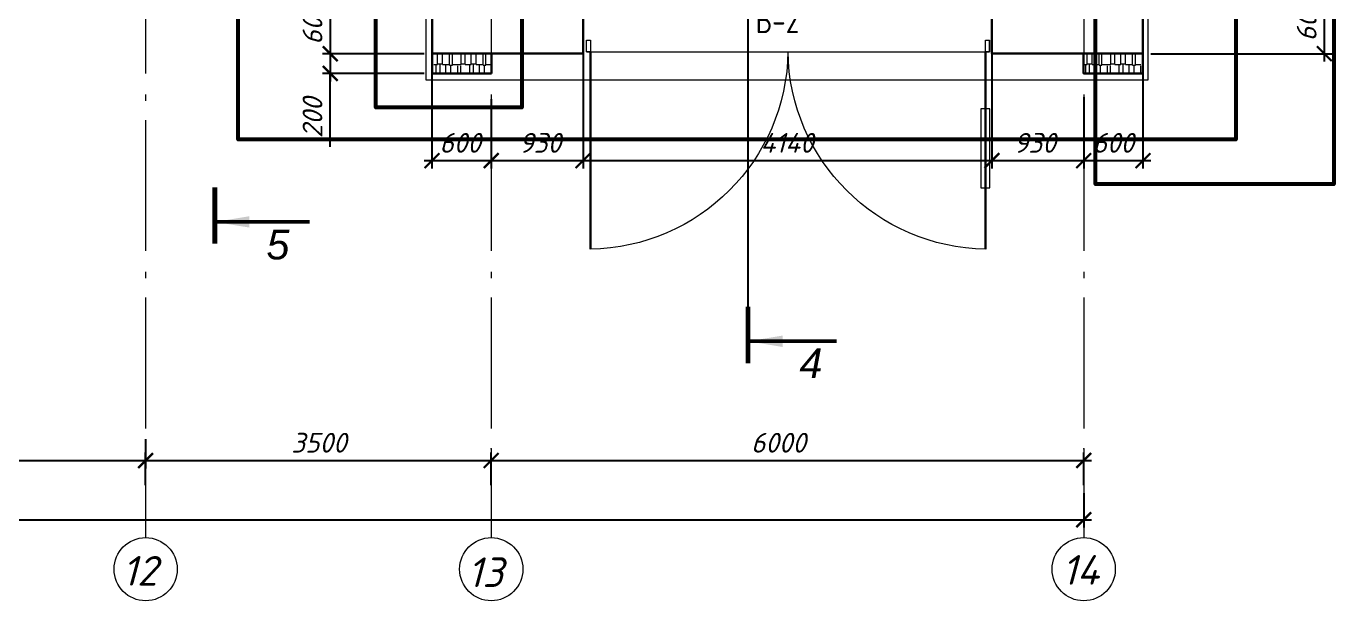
# Model space of a CAD drawing. Header units: millimetres. Extents: x -6419137 to 687965, y -598396 to 179722.
# Drawn here: x 234282 to 247525, y 41520 to 47340 of the extents above; entities that cross this region are included whole.
import ezdxf
from ezdxf.enums import TextEntityAlignment as Align

# ---------------------------------------------------------------- set-up
doc = ezdxf.new("R2010")
doc.units = ezdxf.units.MM
doc.header["$MEASUREMENT"] = 0
doc.linetypes.add('Double Dashed', pattern=[1797.222233, 1325, -211.666656, 63.333344, -197.222233])
for name, color, linetype in [('RAM_TXT', 5, 'Continuous'), ('оси', 7, 'Continuous'), ('размеры', 7, 'Continuous'), ('стены наруж', 7, 'Continuous'), ('чертеж', 7, 'Continuous')]:
    doc.layers.add(name, color=color, linetype=linetype)
for name, color, linetype, lineweight in [('Двери ArchiCAD', 7, 'Continuous', 0), ('Двери ArchiCAD_Ном._пера__96', 7, 'Continuous', 5), ('Двери ArchiCAD_Ном._пера__97', 7, 'Continuous', 30), ('колонны_Ном._пера__96', 7, 'Continuous', 5), ('марки окон дверей', 7, 'Continuous', 0), ('марки окон дверей_Ном._пера__96', 7, 'Continuous', 5), ('оси_Ном._пера__96', 7, 'Continuous', 5), ('оси_Ном._пера__97', 7, 'Continuous', 20), ('разрезы_Ном._пера__100', 7, 'Continuous', 50), ('разрезы_Ном._пера__97', 7, 'Continuous', 20), ('чертеж_Ном._пера__91', 250, 'Continuous', 5), ('штриховка_Ном._пера__93', 253, 'Continuous', 5)]:
    doc.layers.add(name, color=color, linetype=linetype, lineweight=lineweight)
doc.styles.get("Standard").update_dxf_attribs({"font": 'isocpeui.ttf'})
doc.styles.add('СГЕНЕРИР_СТИЛЬ_2', font='gost_2_304-81_type.ttf')
doc.styles.add('СГЕНЕРИР_СТИЛЬ_3', font='CS_Gost2304.shx')
doc.styles.add('СГЕНЕРИР_СТИЛЬ_7', font='ariali.ttf')
doc.dimstyles.get("Standard").update_dxf_attribs({"dimtxt": 150, "dimasz": 100, "dimexe": 100, "dimexo": 100, "dimgap": 80, "dimtad": 1, "dimtoh": 1, "dimdec": 0, "dimzin": 0, "dimdsep": 46, "dimtxsty": 'Standard', "dimblk": 'ARCHTICK', "dimblk2": 'ARCHTICK', "dimcen": 0.09, "dimdle": 100, "dimadec": 0, "dimazin": 0, "dimtfac": 1, "dimtdec": 0, "dimtofl": 0, "dimtmove": 0, "dimatfit": 3, "dimfxl": 1, "dimtolj": 1, "dimtzin": 0, "dimarcsym": 0})
doc.dimstyles.new('STEP', dxfattribs={"dimtxt": 200, "dimasz": 150, "dimexe": 80, "dimexo": 80, "dimgap": 80, "dimtad": 1, "dimdec": 0, "dimzin": 0, "dimdsep": 46, "dimtxsty": 'Standard', "dimblk": 'ARCHTICK', "dimcen": 150, "dimdle": 80, "dimadec": 0, "dimazin": 0, "dimtfac": 1, "dimtdec": 0, "dimtofl": 0, "dimtmove": 1, "dimatfit": 3, "dimfxl": 1, "dimtolj": 1, "dimtzin": 0, "dimarcsym": 0})

# ---------------------------------------------------------------- blocks, each defined once
blk = doc.blocks.new('Ворота гаражные двойные 16')
blk.add_lwpolyline([(1953, 1560), (2044, 1560), (2044, 760), (1953, 760)], close=True)
at = {"layer": 'Двери ArchiCAD_Ном._пера__96', "linetype": 'Continuous'}
for p, q in [((-2040, 180), (2040, 180)), ((-2000, 180), (-2040, 180)), ((-2040, 180), (-2040, 65)), ((-2040, 180), (-2040, 140)), ((-2040, 140), (-2040, 65)), ((-2000, 65), (-2000, 180)), ((2040, 180), (2000, 180)), ((2000, 180), (2000, 65)), ((2040, 65), (2040, 180)), ((2040, 180), (2040, 140)), ((2040, 140), (2040, 65)), ((-2040, 65), (-2000, 65)), ((2000, 65), (2040, 65))]:
    blk.add_line(p, q, dxfattribs=at)
blk.add_arc((2029, 151), 2029, 90.8127, 179.1873, dxfattribs=at)
at = {"layer": 'Двери ArchiCAD_Ном._пера__97', "linetype": 'Continuous'}
for p, q in [((-2000, 180), (-2000, 2180)), ((2000, 180), (2000, 2180))]:
    blk.add_line(p, q, dxfattribs=at)
at = {"layer": 'колонны_Ном._пера__96', "linetype": 'Continuous'}
blk.add_arc((-2029, 151), 2029, 0.8127, 89.1873, dxfattribs=at)
blk = doc.blocks.new('Номер помещения 16_3')
at = {"layer": 'марки окон дверей_Ном._пера__96', "insert": (-235, 19), "char_height": 250, "attachment_point": 4, "style": 'СГЕНЕРИР_СТИЛЬ_3'}
blk.add_mtext('{В-2}', dxfattribs=at)
blk = doc.blocks.new('_ArchTick')
at = {"color": 0, "linetype": 'ByBlock', "const_width": 0.15}
blk.add_lwpolyline([(-0.5, -0.5), (0.5, 0.5)], dxfattribs=at)
blk = doc.blocks.new('*D163')
at = {"layer": 'Defpoints', "color": 0, "transparency": 16777216}
for p in [(177342, 43494), (244992, 42690), (244992, 42341)]:
    blk.add_point(p, dxfattribs=at)
at = {"layer": 'размеры', "color": 0, "lineweight": -2, "transparency": 16777216}
for p, q in [((177342, 43414), (177342, 42261)), ((244992, 42610), (244992, 42261)), ((177262, 42341), (245072, 42341))]:
    blk.add_line(p, q, dxfattribs=at)
at = {"layer": 'размеры', "color": 0, "lineweight": -2, "transparency": 16777216, "xscale": 150, "yscale": 150, "zscale": 150, "rotation": 180}
blk.add_blockref('_ArchTick', (177342, 42341), dxfattribs=at)
at = {"layer": 'размеры', "color": 0, "lineweight": -2, "transparency": 16777216, "xscale": 150, "yscale": 150, "zscale": 150}
blk.add_blockref('_ArchTick', (244992, 42341), dxfattribs=at)
at = {"layer": 'размеры', "color": 0, "transparency": 16777216, "insert": (210688, 42522), "char_height": 200, "attachment_point": 5}
blk.add_mtext('\\A1;67650', dxfattribs=at)
blk = doc.blocks.new('*D175')
at = {"layer": 'Defpoints', "color": 0, "transparency": 16777216}
for p in [(229492, 43296), (235492, 43236), (235492, 42941)]:
    blk.add_point(p, dxfattribs=at)
at = {"layer": 'размеры', "color": 0, "lineweight": -2, "transparency": 16777216}
for p, q in [((229492, 43216), (229492, 42861)), ((235492, 43156), (235492, 42861)), ((229412, 42941), (235572, 42941))]:
    blk.add_line(p, q, dxfattribs=at)
at = {"layer": 'размеры', "color": 0, "lineweight": -2, "transparency": 16777216, "xscale": 150, "yscale": 150, "zscale": 150, "rotation": 180}
blk.add_blockref('_ArchTick', (229492, 42941), dxfattribs=at)
at = {"layer": 'размеры', "color": 0, "lineweight": -2, "transparency": 16777216, "xscale": 150, "yscale": 150, "zscale": 150}
blk.add_blockref('_ArchTick', (235492, 42941), dxfattribs=at)
at = {"layer": 'размеры', "color": 0, "transparency": 16777216, "insert": (232492, 43121), "char_height": 200, "attachment_point": 5}
blk.add_mtext('\\A1;6000', dxfattribs=at)
blk = doc.blocks.new('*D176')
at = {"layer": 'Defpoints', "color": 0, "transparency": 16777216}
for p in [(238992, 42941), (238992, 42690), (235492, 42610)]:
    blk.add_point(p, dxfattribs=at)
at = {"layer": 'размеры', "color": 0, "lineweight": -2, "transparency": 16777216}
for p, q in [((235412, 42941), (239072, 42941)), ((235492, 42690), (235492, 43021)), ((238992, 42770), (238992, 43021))]:
    blk.add_line(p, q, dxfattribs=at)
at = {"layer": 'размеры', "color": 0, "lineweight": -2, "transparency": 16777216, "xscale": 150, "yscale": 150, "zscale": 150, "rotation": 180}
blk.add_blockref('_ArchTick', (235492, 42941), dxfattribs=at)
at = {"layer": 'размеры', "color": 0, "lineweight": -2, "transparency": 16777216, "xscale": 150, "yscale": 150, "zscale": 150}
blk.add_blockref('_ArchTick', (238992, 42941), dxfattribs=at)
at = {"layer": 'размеры', "color": 0, "transparency": 16777216, "insert": (237247, 43121), "char_height": 200, "attachment_point": 5}
blk.add_mtext('\\A1;3500', dxfattribs=at)
blk = doc.blocks.new('*D177')
at = {"layer": 'Defpoints', "color": 0, "transparency": 16777216}
for p in [(244992, 42941), (238992, 42610), (244992, 42610)]:
    blk.add_point(p, dxfattribs=at)
at = {"layer": 'размеры', "color": 0, "lineweight": -2, "transparency": 16777216}
for p, q in [((238912, 42941), (245072, 42941)), ((238992, 42690), (238992, 43021)), ((244992, 42690), (244992, 43021))]:
    blk.add_line(p, q, dxfattribs=at)
at = {"layer": 'размеры', "color": 0, "lineweight": -2, "transparency": 16777216, "xscale": 150, "yscale": 150, "zscale": 150, "rotation": 180}
blk.add_blockref('_ArchTick', (238992, 42941), dxfattribs=at)
at = {"layer": 'размеры', "color": 0, "lineweight": -2, "transparency": 16777216, "xscale": 150, "yscale": 150, "zscale": 150}
blk.add_blockref('_ArchTick', (244992, 42941), dxfattribs=at)
at = {"layer": 'размеры', "color": 0, "transparency": 16777216, "insert": (241901, 43121), "char_height": 200, "attachment_point": 5}
blk.add_mtext('\\A1;6000', dxfattribs=at)
blk = doc.blocks.new('*D211')
at = {"layer": 'Defpoints', "color": 0, "transparency": 16777216}
for p in [(238392, 47061), (238992, 46681), (238992, 45978)]:
    blk.add_point(p, dxfattribs=at)
at = {"layer": 'размеры', "color": 0, "lineweight": -2, "transparency": 16777216}
for p, q in [((238392, 46981), (238392, 45898)), ((238992, 46601), (238992, 45898)), ((238312, 45978), (239072, 45978))]:
    blk.add_line(p, q, dxfattribs=at)
at = {"layer": 'размеры', "color": 0, "lineweight": -2, "transparency": 16777216, "xscale": 150, "yscale": 150, "zscale": 150, "rotation": 180}
blk.add_blockref('_ArchTick', (238392, 45978), dxfattribs=at)
at = {"layer": 'размеры', "color": 0, "lineweight": -2, "transparency": 16777216, "xscale": 150, "yscale": 150, "zscale": 150}
blk.add_blockref('_ArchTick', (238992, 45978), dxfattribs=at)
at = {"layer": 'размеры', "color": 0, "transparency": 16777216, "insert": (238677, 46158), "char_height": 200, "attachment_point": 5}
blk.add_mtext('\\A1;600', dxfattribs=at)
blk = doc.blocks.new('*D212')
at = {"layer": 'Defpoints', "color": 0, "transparency": 16777216}
for p in [(239922, 47301), (238992, 46621), (239922, 45978)]:
    blk.add_point(p, dxfattribs=at)
at = {"layer": 'размеры', "color": 0, "lineweight": -2, "transparency": 16777216}
for p, q in [((239922, 47221), (239922, 45898)), ((238992, 46541), (238992, 45898)), ((238912, 45978), (240002, 45978))]:
    blk.add_line(p, q, dxfattribs=at)
at = {"layer": 'размеры', "color": 0, "lineweight": -2, "transparency": 16777216, "xscale": 150, "yscale": 150, "zscale": 150, "rotation": 180}
blk.add_blockref('_ArchTick', (238992, 45978), dxfattribs=at)
at = {"layer": 'размеры', "color": 0, "lineweight": -2, "transparency": 16777216, "xscale": 150, "yscale": 150, "zscale": 150}
blk.add_blockref('_ArchTick', (239922, 45978), dxfattribs=at)
at = {"layer": 'размеры', "color": 0, "transparency": 16777216, "insert": (239487, 46158), "char_height": 200, "attachment_point": 5}
blk.add_mtext('\\A1;930', dxfattribs=at)
blk = doc.blocks.new('*D213')
at = {"layer": 'Defpoints', "color": 0, "transparency": 16777216}
for p in [(239922, 47301), (244062, 47301), (244062, 45978)]:
    blk.add_point(p, dxfattribs=at)
at = {"layer": 'размеры', "color": 0, "lineweight": -2, "transparency": 16777216}
for p, q in [((239922, 47221), (239922, 45898)), ((244062, 47221), (244062, 45898)), ((239842, 45978), (244142, 45978))]:
    blk.add_line(p, q, dxfattribs=at)
at = {"layer": 'размеры', "color": 0, "lineweight": -2, "transparency": 16777216, "xscale": 150, "yscale": 150, "zscale": 150, "rotation": 180}
blk.add_blockref('_ArchTick', (239922, 45978), dxfattribs=at)
at = {"layer": 'размеры', "color": 0, "lineweight": -2, "transparency": 16777216, "xscale": 150, "yscale": 150, "zscale": 150}
blk.add_blockref('_ArchTick', (244062, 45978), dxfattribs=at)
at = {"layer": 'размеры', "color": 0, "transparency": 16777216, "insert": (241987, 46158), "char_height": 200, "attachment_point": 5}
blk.add_mtext('\\A1;4140', dxfattribs=at)
blk = doc.blocks.new('*D214')
at = {"layer": 'Defpoints', "color": 0, "transparency": 16777216}
for p in [(244062, 47247), (244992, 46701), (244992, 45978)]:
    blk.add_point(p, dxfattribs=at)
at = {"layer": 'размеры', "color": 0, "lineweight": -2, "transparency": 16777216}
for p, q in [((244062, 47167), (244062, 45898)), ((244992, 46621), (244992, 45898)), ((243982, 45978), (245072, 45978))]:
    blk.add_line(p, q, dxfattribs=at)
at = {"layer": 'размеры', "color": 0, "lineweight": -2, "transparency": 16777216, "xscale": 150, "yscale": 150, "zscale": 150, "rotation": 180}
blk.add_blockref('_ArchTick', (244062, 45978), dxfattribs=at)
at = {"layer": 'размеры', "color": 0, "lineweight": -2, "transparency": 16777216, "xscale": 150, "yscale": 150, "zscale": 150}
blk.add_blockref('_ArchTick', (244992, 45978), dxfattribs=at)
at = {"layer": 'размеры', "color": 0, "transparency": 16777216, "insert": (244497, 46158), "char_height": 200, "attachment_point": 5}
blk.add_mtext('\\A1;930', dxfattribs=at)
blk = doc.blocks.new('*D215')
at = {"layer": 'Defpoints', "color": 0, "transparency": 16777216}
for p in [(245592, 47061), (244992, 46701), (245592, 45978)]:
    blk.add_point(p, dxfattribs=at)
at = {"layer": 'размеры', "color": 0, "lineweight": -2, "transparency": 16777216}
for p, q in [((245592, 46981), (245592, 45898)), ((244992, 46621), (244992, 45898)), ((244912, 45978), (245672, 45978))]:
    blk.add_line(p, q, dxfattribs=at)
at = {"layer": 'размеры', "color": 0, "lineweight": -2, "transparency": 16777216, "xscale": 150, "yscale": 150, "zscale": 150, "rotation": 180}
blk.add_blockref('_ArchTick', (244992, 45978), dxfattribs=at)
at = {"layer": 'размеры', "color": 0, "lineweight": -2, "transparency": 16777216, "xscale": 150, "yscale": 150, "zscale": 150}
blk.add_blockref('_ArchTick', (245592, 45978), dxfattribs=at)
at = {"layer": 'размеры', "color": 0, "transparency": 16777216, "insert": (245292, 46158), "char_height": 200, "attachment_point": 5}
blk.add_mtext('\\A1;600', dxfattribs=at)
blk = doc.blocks.new('*D217')
at = {"layer": 'Defpoints', "color": 0, "transparency": 16777216}
for p in [(247092, 47661), (247430, 47661), (245592, 47061)]:
    blk.add_point(p, dxfattribs=at)
at = {"layer": 'размеры', "color": 0, "lineweight": -2, "transparency": 16777216}
for p, q in [((247430, 46981), (247430, 47741)), ((247172, 47661), (247510, 47661)), ((245672, 47061), (247510, 47061))]:
    blk.add_line(p, q, dxfattribs=at)
at = {"layer": 'размеры', "color": 0, "lineweight": -2, "transparency": 16777216, "xscale": 150, "yscale": 150, "zscale": 150}
for p, rotation in [((247430, 47661), 90), ((247430, 47061), 270)]:
    blk.add_blockref('_ArchTick', p, dxfattribs=dict(at, rotation=rotation))
at = {"layer": 'размеры', "color": 0, "transparency": 16777216, "insert": (247250, 47396), "char_height": 200, "attachment_point": 5, "rotation": 90}
blk.add_mtext('\\A1;600', dxfattribs=at)
blk = doc.blocks.new('*D309')
at = {"layer": 'Defpoints', "color": 0, "transparency": 16777216}
for p in [(238232, 47661), (237362, 47061), (238392, 47061)]:
    blk.add_point(p, dxfattribs=at)
at = {"layer": 'размеры', "color": 0, "lineweight": -2, "transparency": 16777216}
for p, q in [((237362, 47741), (237362, 46981)), ((238152, 47661), (237282, 47661)), ((238312, 47061), (237282, 47061))]:
    blk.add_line(p, q, dxfattribs=at)
at = {"layer": 'размеры', "color": 0, "lineweight": -2, "transparency": 16777216, "xscale": 150, "yscale": 150, "zscale": 150}
for p, rotation in [((237362, 47661), 90), ((237362, 47061), 270)]:
    blk.add_blockref('_ArchTick', p, dxfattribs=dict(at, rotation=rotation))
at = {"layer": 'размеры', "color": 0, "transparency": 16777216, "insert": (237182, 47361), "char_height": 200, "attachment_point": 5, "rotation": 90}
blk.add_mtext('\\A1;600', dxfattribs=at)
blk = doc.blocks.new('*D311')
at = {"layer": 'Defpoints', "color": 0, "transparency": 16777216}
for p in [(238091, 47061), (237362, 46861), (238392, 46861)]:
    blk.add_point(p, dxfattribs=at)
at = {"layer": 'размеры', "color": 0, "lineweight": -2, "transparency": 16777216}
for p, q in [((238011, 47061), (237282, 47061)), ((237362, 47141), (237362, 46781)), ((238312, 46861), (237282, 46861)), ((237362, 46119), (237362, 46861))]:
    blk.add_line(p, q, dxfattribs=at)
at = {"layer": 'размеры', "color": 0, "lineweight": -2, "transparency": 16777216, "xscale": 150, "yscale": 150, "zscale": 150}
for p, rotation in [((237362, 47061), 90), ((237362, 46861), 270)]:
    blk.add_blockref('_ArchTick', p, dxfattribs=dict(at, rotation=rotation))
at = {"layer": 'размеры', "color": 0, "transparency": 16777216, "insert": (237182, 46411), "char_height": 200, "attachment_point": 5, "rotation": 90}
blk.add_mtext('\\A1;200', dxfattribs=at)
blk = doc.blocks.new('Стандартный маркер сетки_17')
at = {"layer": 'оси_Ном._пера__96', "linetype": 'Double Dashed'}
for p, q in [((900, 0), (20403, 0)), ((20403, 0), (21303, 0))]:
    blk.add_line(p, q, dxfattribs=at)
blk.add_point((20403, 0), dxfattribs=at)
blk.add_point((20403, 0), dxfattribs=at)
at = {"layer": 'оси_Ном._пера__97', "linetype": 'Continuous'}
blk.add_circle((21623, 0), 320, dxfattribs=at)
at = {"layer": 'оси_Ном._пера__96', "style": 'СГЕНЕРИР_СТИЛЬ_2'}
blk.add_attdef('AC_MarkerText_1', text='', height=350, rotation=90, dxfattribs=at).set_placement((21973, -122), align=Align.BOTTOM_LEFT)
blk = doc.blocks.new('A$C28FD1EF7')
at = {"layer": 'разрезы_Ном._пера__100', "linetype": 'Continuous', "const_width": 50}
for points in [[(13646, -12807), (13646, -12234)], [(19045, -14016), (19045, -13443)]]:
    blk.add_lwpolyline(points, dxfattribs=at)
at = {"layer": 'разрезы_Ном._пера__97', "char_height": 300, "attachment_point": 6, "style": 'СГЕНЕРИР_СТИЛЬ_7'}
for s, insert in [('5', (14401, -12817)), ('{4}', (19799, -14017))]:
    blk.add_mtext(s, dxfattribs=dict(at, insert=insert))
at = {"layer": 'разрезы_Ном._пера__100', "linetype": 'Continuous', "lineweight": 9}
for points in [[(13646, -12585), (14605, -12585)], [(19045, -13794), (19941, -13794)]]:
    blk.add_leader(points, dimstyle='Standard', override={"dimasz": 350, "dimgap": 80, "dimtad": 0}, dxfattribs=at)

msp = doc.modelspace()

# ---------------------------------------------------------------- hatches: boundary and pattern name
at = {"layer": 'штриховка_Ном._пера__93'}
h = msp.add_hatch(dxfattribs=at)
h.set_pattern_fill('AR-RSHKE', color=256, scale=10, style=0)
h.set_pattern_definition([(0, (401333.87, 50191.59), (255, 120), [60, -50, 70, -30, 90, -40]), (0, (401393.87, 50196.59), (255, 120), [50, -190, 40, -60]), (0, (401513.87, 50184.09), (255, 120), [30, -310]), (90, (401333.87, 50191.59), (-85, 120), [115, -365]), (90, (401393.87, 50191.59), (-85, 120), [112.5, -367.5]), (90, (401443.87, 50191.59), (-85, 120), [105, -375]), (90, (401513.87, 50184.09), (-85, 120), [115, -365]), (90, (401543.87, 50184.09), (-85, 120), [115, -365]), (90, (401633.87, 50191.59), (-85, 120), [110, -370])])
h.paths.add_polyline_path([(238832.7, 47061.5), (238412.3, 47061.5), (238412.3, 46861.5), (238832.7, 46861.5)])
h.paths.add_polyline_path([(238994.3, 47061.5), (238832.7, 47061.5), (238832.7, 46861.5), (238994.3, 46861.5)])
h = msp.add_hatch(dxfattribs=at)
h.set_pattern_fill('AR-RSHKE', color=256, scale=10, style=0)
h.set_pattern_definition([(0, (407911.87, 50191.59), (255, 120), [60, -50, 70, -30, 90, -40]), (0, (407971.87, 50196.59), (255, 120), [50, -190, 40, -60]), (0, (408091.87, 50184.09), (255, 120), [30, -310]), (90, (407911.87, 50191.59), (-85, 120), [115, -365]), (90, (407971.87, 50191.59), (-85, 120), [112.5, -367.5]), (90, (408021.87, 50191.59), (-85, 120), [105, -375]), (90, (408091.87, 50184.09), (-85, 120), [115, -365]), (90, (408121.87, 50184.09), (-85, 120), [115, -365]), (90, (408211.87, 50191.59), (-85, 120), [110, -370])])
h.paths.add_polyline_path([(245410.7, 47061.5), (244990.3, 47061.5), (244997, 46861.5), (245417.4, 46861.5)])
h.paths.add_polyline_path([(245572.3, 47061.5), (245410.7, 47061.5), (245410.7, 46861.5), (245572.3, 46861.5)])

# ---------------------------------------------------------------- linework, layer by layer
at = {"layer": 'RAM_TXT', "color": 30}
msp.add_lwpolyline([(243192.3, 66267.5), (243192.3, 54203.1), (241592.3, 54203.1), (241592.3, 43926.4)], dxfattribs=at)
at = {"layer": 'стены наруж', "lineweight": 30}
for points in [[(238442.3, 47061.5), (238392.3, 47061.5), (238392.3, 50161.5), (238792.3, 50161.5), (238792.3, 47461.5), (239922.3, 47461.5), (239922.3, 47061.5), (238442.3, 47061.5)], [(245592.3, 47061.5), (245592.3, 47061.5), (245592.3, 48161.5), (245192.3, 48161.5), (245192.3, 47461.5), (244062.3, 47461.5), (244062.3, 47061.5), (245592.3, 47061.5)]]:
    msp.add_lwpolyline(points, dxfattribs=at)
for points in [[(238994.3, 46861.5), (238994.3, 47061.5), (238392.3, 47061.5), (238392.3, 46861.5)], [(245592.3, 46861.5), (245592.3, 47061.5), (244990.3, 47061.5), (244990.3, 46861.5)]]:
    msp.add_lwpolyline(points, close=True, dxfattribs=at)
at = {"layer": 'чертеж', "color": 5, "lineweight": 0}
msp.add_lwpolyline([(207692.3, 59746.3), (207692.3, 62710.4), (245642.3, 62711.7), (245642.3, 46791.5), (238334.1, 46791.5), (238333.9, 52861.5), (207692.3, 52861.5), (207692.3, 59746.3)], dxfattribs=at)
at = {"layer": 'чертеж_Ном._пера__91', "color": 1, "lineweight": 53}
for points in [[(245110, 62889.3), (247525.3, 62889.3), (247525.3, 45738.3), (245110, 45738.3)], [(237823.7, 54081.6), (239300.8, 54081.6), (239300.8, 46515.1), (237823.7, 46515.1)], [(236429, 48285.5), (246534.1, 48285.5), (246534.1, 46193.2), (236429, 46193.2)]]:
    msp.add_lwpolyline(points, close=True, dxfattribs=at)

# ---------------------------------------------------------------- block references
at = {"layer": 'Двери ArchiCAD', "color": 44, "linetype": 'Continuous', "lineweight": 35, "xscale": -1, "zscale": 1000, "rotation": 180}
msp.add_blockref('Ворота гаражные двойные 16', (241997.3, 47261.5), dxfattribs=at)
at = {"layer": 'марки окон дверей', "color": 102, "linetype": 'Continuous', "lineweight": 15, "zscale": 1000}
msp.add_blockref('Номер помещения 16_3', (241903.2, 47375.1), dxfattribs=at)
at = {"layer": 'оси', "color": 251, "lineweight": 5}
ref = msp.add_blockref('Стандартный маркер сетки_17', (235492.3, 63462.9), dxfattribs=dict(at, zscale=1000, rotation=270))
ref.add_attrib('AC_MarkerText_1', '12', dxfattribs={"color": 7, "linetype": 'Continuous', "lineweight": 13, "height": 300, "rotation": 360}).set_placement((235255.1, 41583.7), align=Align.BOTTOM_LEFT)
ref = msp.add_blockref('Стандартный маркер сетки_17', (238992.3, 63462.9), dxfattribs=dict(at, zscale=1000, rotation=270))
ref.add_attrib('AC_MarkerText_1', '13', dxfattribs={"color": 7, "linetype": 'Continuous', "lineweight": 13, "height": 300, "rotation": 360}).set_placement((238751.4, 41569.5), align=Align.BOTTOM_LEFT)
ref = msp.add_blockref('Стандартный маркер сетки_17', (244992.3, 63462.9), dxfattribs=dict(at, zscale=1000, rotation=270))
ref.add_attrib('AC_MarkerText_1', '14', dxfattribs={"color": 7, "linetype": 'Continuous', "lineweight": 13, "height": 300, "rotation": 360}).set_placement((244771.5, 41593.2), align=Align.BOTTOM_LEFT)
at = {"layer": 'разрезы_Ном._пера__100'}
msp.add_blockref('A$C28FD1EF7', (222547.5, 57942.4), dxfattribs=at)

# ---------------------------------------------------------------- dimensions: what is measured, and where the dimension line sits
at = {"layer": 'размеры'}
dim = msp.add_linear_dim(base=(237362.5, 47061.5), p1=(238232.1, 47661.5), p2=(238392.3, 47061.5), angle=90, dimstyle='STEP', dxfattribs=at)
dim.commit()
dim.dimension.update_dxf_attribs({"geometry": '*D309', "text_midpoint": (237182.5, 47361.5)})
for base, p1, p2, picture, middle in [((247430.4, 47661.5), (245592.3, 47061.5), (247092.4, 47661.5), '*D217', (247430.4, 47396.5)), ((237362.5, 46861.5), (238091.1, 47061.5), (238392.3, 46861.5), '*D311', (237392.6, 46411.2))]:
    dim = msp.add_linear_dim(base=base, p1=p1, p2=p2, angle=90, dimstyle='STEP', dxfattribs=at)
    dim.commit()
    dim.dimension.update_dxf_attribs({"geometry": picture, "text_midpoint": middle, "dimtype": 160})
for base, p1, p2, picture, middle in [((239922.3, 45978.2), (238992.3, 46621.5), (239922.3, 47301.5), '*D212', (239487.3, 45978.2)), ((244062.3, 45978.2), (239922.3, 47301.5), (244062.3, 47301.5), '*D213', (241987.3, 45978.2)), ((244992.3, 45978.2), (244062.3, 47246.5), (244992.3, 46701.5), '*D214', (244497.3, 45978.2)), ((238992.3, 45978.2), (238392.3, 47061.5), (238992.3, 46681.5), '*D211', (238677.3, 45978.2)), ((245592.3, 45978.2), (244992.3, 46701.5), (245592.3, 47061.5), '*D215', (245292.3, 45978.2)), ((244992.3, 42341), (177342.3, 43493.9), (244992.3, 42689.5), '*D163', (210688.4, 42341)), ((235492.3, 42941), (229492.3, 43296.3), (235492.3, 43235.5), '*D175', (232492.3, 42941)), ((238992.3, 42941), (235492.3, 42609.5), (238992.3, 42689.5), '*D176', (237247, 42941)), ((244992.3, 42941), (238992.3, 42609.5), (244992.3, 42609.5), '*D177', (241901.4, 42941))]:
    dim = msp.add_linear_dim(base=base, p1=p1, p2=p2, dimstyle='STEP', dxfattribs=at)
    dim.commit()
    dim.dimension.update_dxf_attribs({"geometry": picture, "text_midpoint": middle, "dimtype": 160})

doc.saveas('drawing.dxf')
